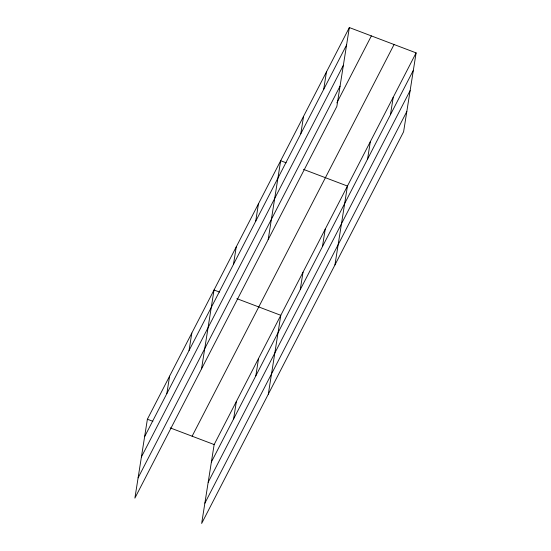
<?xml version="1.0" encoding="UTF-8"?>
<svg xmlns="http://www.w3.org/2000/svg" width="551" height="551" viewBox="0 0 551 551"><rect width="100%" height="100%" fill="white"/><g stroke="black" fill="none" stroke-linecap="round" stroke-linejoin="round"><path stroke-width="0.83" d="M349.341 27.55L147.386 419.235L134.892 498.125L336.847 106.439L349.341 27.55L416.108 52.875L403.607 131.765L201.659 523.45L214.153 444.561L416.108 52.875M166.843 393.586L169.605 376.154M189.055 350.498L191.817 333.066M201.535 368.867L214.029 289.978L219.539 292.071M233.486 264.328L236.248 246.896M255.698 221.24L258.46 203.808M233.61 418.912L236.372 401.479M268.179 239.609L280.673 160.727L286.183 162.814M255.822 375.823L258.584 358.391M300.805 133.769L303.56 116.33M268.303 394.192L280.796 315.303L236.847 298.635M323.692 89.379L326.454 71.94M300.254 289.654L303.016 272.222M322.466 246.572L325.228 229.133M334.946 264.935L347.44 186.052L303.491 169.377M367.572 159.094L370.327 141.655M390.459 114.704L393.221 97.265M144.631 436.674L346.579 44.982M141.414 456.951L343.363 65.266M138.108 477.848L340.057 86.156M336.847 102.872L371.374 35.905M192.12 436.206L394.075 44.521M211.398 462L413.346 70.308M208.182 482.277L410.13 90.591M204.876 503.173L406.824 111.481M147.386 419.235L152.896 421.329M170.204 427.893L214.153 444.561"/></g></svg>
